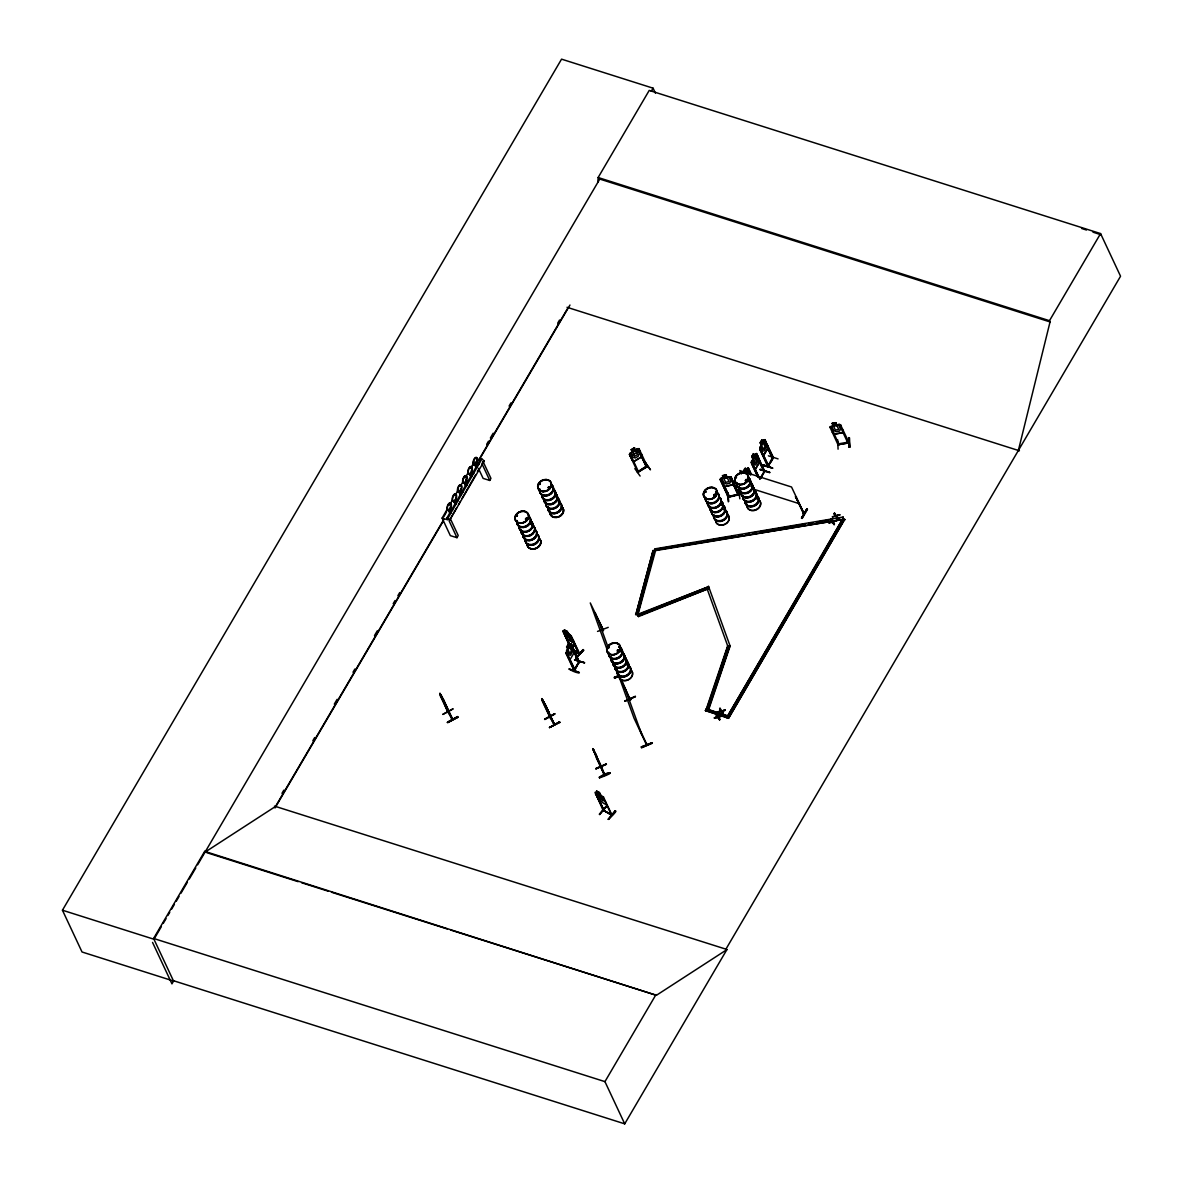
<?xml version="1.0" encoding="UTF-8"?>
<svg xmlns="http://www.w3.org/2000/svg" width="1183" height="1183" viewBox="0 0 1183 1183"><rect width="100%" height="100%" fill="white"/><g stroke="black" fill="none" stroke-linecap="round" stroke-linejoin="round"><path stroke-width="1.5" d="M637.474 472.224L646.997 466.028M578.591 653.785L579.478 653.238L578.295 653.179M448.623 712.284L447.751 711.811M549.444 716.41L554.354 724.898L546.398 707.212L554.25 724.824M550.036 717.46L549.799 716.233M542.302 700.203L550.642 717.578M554.28 723.848L553.999 723.316M573.844 670.007C574.273 669.312 574.79 670.036 573.859 669.903M579.389 661.652L574.051 670.598L566.302 653.918L566.79 653.09L574.997 670.036L574.48 670.82L579.389 661.356M578.931 662.332L579.108 661.046M579.774 661.829L578.768 662.613L579.448 661.149M772.188 457.658C773.327 460.143 772.233 455.13 772.529 457.969M641.63 454.183L641.511 456.919L633.97 461.444L632.033 459.995M733.149 484.631L733.534 482.235L733.268 484.675L724.795 486.686L722.709 484.793L724.839 486.494L733.268 484.675M516.912 515.522L516.498 516.202L517.503 515.537M517.06 515.921L517.208 515.27M525.415 518.982L525.917 518.627M525.932 519.071L525.577 519.411M539.921 484.483L539.078 484.158M540.173 484.158L539.108 484.335M540.261 484.231L539.093 484.424M549.415 487.751L548.823 486.671L550.272 487.292M574.568 670.657L566.08 652.72L571.419 643.818L574.376 652.41L570.162 659.36L568.727 658.118M609.127 647.027L608.313 647.219L609.23 647.633M617.703 649.97C616.047 652.779 620.971 649.171 617.496 649.985M705.793 492.054L704.772 491.995L705.94 492.01M705.334 492.379L705.763 491.536M713.926 494.893L714.399 495.884L715.611 495.426M714.473 495.5L715.434 494.139M714.103 495.086L715.109 495.529L715.656 494.243M736.299 476.971L736.432 477.769M746.784 480.623L746.517 479.559M758.155 477.089L751.294 462.42L755.686 453.843L756.632 453.518L759.161 459.122M751.412 462.449L751.619 460.764M759.797 448.579L763.967 439.928M832.492 432.224L834.503 434.028L842.976 432.712L843.124 430.346M842.976 432.712L843.257 430.449M634.827 468.601L640.092 476.054M593.792 750.658L592.816 748.632L601.836 767.338M603.744 773.919L604.838 774.865M603.3 629.859L590.273 602.931L606.79 648.742M602.857 629.8L602.96 628.957L602.99 630.524M630.79 699.656L629.696 698.517L630.391 698.931M602.901 810.059L611.981 815.087L603.419 796.928M603.212 810.784L604.395 810.843L603.153 809.764M448.83 509.385L450.279 511.692M455.278 502.79C455.218 503.455 458.132 500.025 456.091 499.64L458.043 500.823L456.416 500.202L457.17 500.439M459.255 491.182C460.453 497.54 462.435 489.984 462.065 491.211M460.453 493.592L461.947 491.093L460.926 488.919M465.688 484.439L466.886 481.969L465.821 479.721L467.536 482.339M465.703 484.32C466.324 484.793 467.374 480.283 466.62 482.206M471.13 475.285L472.623 473.096M470.878 475.389L470.006 473.082M476.365 466.546L474.901 463.869L476.66 466.383M476.128 466.383L477.311 463.766L476.246 461.518L478.021 464.032M478.154 464.239L477.267 463.795L476.424 466.309M630.628 454.908L629.755 455.455L630.628 454.908L638.598 472.032L638.273 470.952M646.924 466.087L645.948 466.265L646.82 465.718M637.652 472.061L647.367 466.62L638.997 448.579L635.508 449.88M578.265 653.105L578.664 653.844L571.064 636.705L579.493 654.199L573.326 650.635M837.712 439.854L838.067 449.185M597.829 182.315L598.14 177.524L649.23 90.411L1100.574 233.583L1120.552 276.231L725.844 949.284L726.894 949.624L656.402 995.302L450.93 930.119M1018.371 450.457L1050.046 321.924L1049.484 320.697L598.14 177.524M752.891 458.708L752.344 460.882L754.148 464.712L755.789 464.875L757.416 462.095L757.519 458.96L755.715 455.13L754.532 455.928L753.482 453.68L751.737 456.653L752.699 458.708M635.552 614.258L637.637 614.376L708.676 586.65L637.874 614.909L635.789 614.776L653.06 550.539L843.42 519.396L836.189 520.624M636.277 613.016L653.06 550.539M638.243 616.047L709.282 588.321L638.48 616.58L637.637 614.376L655.101 548.838L843.124 517.045L843.42 519.396M638.48 616.58L637.874 614.909L655.397 551.189L655.101 548.838M758.569 460.557L764.381 472.357L764.233 470.745M764.041 471.84L764.676 470.908L760.033 479.085M706.236 709.282L727.634 645.888L729.941 645.593L727.87 646.406L706.473 709.8L708.543 710.022L729.926 646.628L727.634 645.888L729.926 646.628M708.292 709.504L729.689 646.11M574.938 670.022L566.79 653.09M773.046 456.963C773.061 462.006 764.573 467.3 768.639 465.718L760.388 448.919L759.9 449.732L768.018 466.649L759.767 448.461M773.371 457.658L764.869 439.736M569.304 669.312C588.676 674.621 575.042 673.778 569.23 668.883M569.215 668.972L579.093 672.314M762.813 464.771L772.691 468.128L762.695 465.54L762.828 464.712L772.617 468.113M763.996 472.135L759.708 478.982M527.263 519.322L527.411 518.361M527.426 519.1L526.908 518.065L526.834 519.248M548.557 486.834L548.927 487.78M617.6 650.103L618.591 649.97M617.452 650.576L618.931 650.399M715.863 495.307L715.745 494.376M736.137 477.237L736.314 477.695M746.887 480.49L745.748 479.603M747.227 480.283L745.793 481.052M747.242 480.594L746.739 479.411M460.335 493.429L461.681 491.063L460.616 488.83M466.753 485.621C465.2 484.246 466.501 481.333 467.729 482.501M728.314 496.964L739.094 494.376M732.735 482.93L738.177 495.012L737.837 493.991L738.857 494.228M631.278 449.673L632.447 451.817L631.278 449.673L634.487 447.736L635.434 450.013L637.356 449.732L639.145 453.562L638.317 456.18L635.33 457.984L632.964 457.303L631.16 453.473L632.447 451.817L629.386 454.405L637.918 472.431L637.193 471.618L638.554 471.559M629.563 454.449L630.199 453.178M447.78 711.974L440.002 693.401L441.407 696.048M448.564 712.417L447.47 711.205L452.379 719.693L444.424 702.007M452.039 718.998L452.276 719.604M837.727 443.802L838.924 443.551L839.131 444.542L838.022 444.734L829.786 426.752L839.043 424.313L840.669 424.815M456.712 507.773L450.398 518.79L458.22 535.5L456.978 537.673L450.339 535.648L442.117 518.095L447.618 508.483M449.451 505.274L452.217 500.468M454.967 495.662L458.634 489.259M460.468 486.05L463.218 481.244M465.067 478.036L467.817 473.23M470.568 468.424L474.235 462.006M443.758 516.764L446.464 512.047M475.211 463.973L476.572 461.607M449.156 511.736L451.107 512.934L449.481 512.431C448.934 509.917 452.971 514.221 449.303 511.485M450.974 509.518L450.871 508.734L452.601 510.006M456.313 503.825L454.361 502.642L456.135 502.879M461.533 494.731L459.581 493.533L461.355 493.769M461.4 491.3L461.296 490.531L463.248 491.729L461.296 490.531M465.126 485.134L464.934 484.172L466.812 485.193M471.958 476.512L470.331 476.024C469.799 473.511 473.836 477.799 470.154 475.078M471.825 473.096L471.721 472.328L473.673 473.511M475.226 466.22L477.237 466.989M476.793 463.47L478.671 464.49M456.18 500.409C459.921 500.158 453.873 500.291 454.509 502.376M451.522 509.296L450.161 511.647L451.241 509.281L450.191 507.034L451.862 509.459M454.686 503.337L456.727 500.187M442.117 518.095L447.766 519.825L446.908 517.991L480.875 458.708L481.865 459.004L484.291 460.941L449.156 520.964L456.978 537.673M463.026 491.803L462.923 491.034M466.56 484.675L464.801 484.424M471.78 475.566L470.006 475.329M473.451 473.599L473.348 472.816M446.908 517.991L447.899 518.302L481.865 459.004M458.501 504.623L460.305 501.488M462.109 498.339L475.625 474.738M477.429 471.588L479.233 468.453M483.108 461.681L481.939 463.721L489.762 480.446L490.945 478.39L483.108 461.681L484.291 460.941M757.815 476.986L751.545 463.618L752.018 462.804L759.412 477.947M752.358 462.908L751.545 463.618M760.166 469.37L769.675 472.727M761.068 478.109L764.602 470.967M759.93 469.71L769.911 472.401L760.151 469.355M803.568 513.215L795.582 496.564L803.775 513.274M796.47 496.845L795.405 496.875M741.357 473.925L739.789 470.583L791.531 486.997L804.218 513.895L803.124 513.614L803.922 513.289M801.512 517.932C818.178 490.102 790.732 537.304 806.85 508.897M173.738 980.796L171.949 983.857L152.548 942.422M656.402 995.302L204.689 851.346L153.598 938.459L173.531 981.018L82.026 951.99L62.448 910.215L561.555 59.15L653.075 88.178L655.426 93.191M154.899 937.661L161.391 926.57M163.254 923.405L166.049 918.659M167.897 915.479L169.761 912.315M171.609 909.15L174.404 904.404M176.267 901.224L179.047 896.477M180.91 893.313L187.402 882.222M189.265 879.058L195.772 867.967M197.62 864.803L599.766 179.077M651.241 91.313L653.075 88.178M281.968 793.349L283.831 790.17M312.815 740.765L314.678 737.571M334.301 704.107L337.111 699.33M352.992 672.24L354.87 669.046M374.493 635.582L377.303 630.805M393.185 603.714L395.063 600.52M397.858 595.744L399.736 592.55M486.657 444.335L488.52 441.155M490.383 437.961L493.193 433.185M509.074 406.094L510.952 402.9M557.681 323.225L559.544 320.031M443.788 519.574L275.55 806.436L205.058 852.13L204.689 851.346M478.361 460.616L568.091 307.624M275.033 807.959L443.034 521.481M480.372 457.821L569.969 305.037M568.372 644.01L566.524 646.953L567.692 649.009L567.13 651.182L568.934 655.027L570.576 655.175L572.202 652.395L572.306 649.275L570.502 645.43L569.319 646.229L568.269 643.981L569.334 646.066M566.406 651.064L567.485 649.009M569.2 646.199L570.472 644.144M567.115 653.193L566.302 653.918M579.138 662.761L571.507 645.031M574.761 659.996L584.713 662.731L574.598 659.774M574.465 669.282L578.605 662.214M753.482 453.68L751.737 456.653M761.201 444.867L760.122 442.767L761.985 439.825L762.917 442.058L764.114 441.259L765.904 445.089L765.8 448.224L764.174 451.004L762.532 450.841L760.728 447.011L761.29 444.838L760.211 442.738L761.956 440.002M745.334 468.335C741.312 476.926 745.586 463.159 746.296 470.405L747.493 469.592L749.283 473.437M744.669 473.17L748.292 467.95L751.175 474.309M748.351 470.124C748.129 467.418 749.031 474.309 750.702 475.137M764.972 441.777L765.445 440.963L764.632 441.673L772.75 458.59M760.728 449.022L759.9 449.732M752.314 464.387L757.578 455.47M753.941 467.817L755.508 469.104L759.471 462.065L759.22 459.034M755.479 469.089L759.59 462.095M767.619 445.163L767.9 448.224L763.774 455.174L767.974 448.224L765.031 439.632L763.967 440.032M772.203 458.043L768.403 465.2M768.373 455.81L778.074 458.886M726.628 717.726L842.769 518.745L844.662 519.352L728.521 718.332L705.364 710.539L706.399 708.78L727.663 715.966L708.395 709.859M705.615 711.072L706.399 708.78M714.355 717.874L717.475 716.647L714.355 717.874L717.785 717.209L719.619 719.9L718.51 717.016L721.837 716.129L718.51 717.016M717.637 716.987L716.543 714.148L718.347 716.794L721.674 715.774M717.815 711.989L720.92 710.761L717.815 711.989L721.231 711.323L723.064 714.014L723.316 712.979L723.064 714.014M719.989 708.262L719.752 709.312L719.989 708.262L721.807 710.909L725.283 710.244L721.807 710.909M828.869 522.62L831.974 521.392L828.869 522.62L832.3 521.954L834.133 524.646L833.009 521.762L836.337 520.86L833.009 521.762M831.058 518.893L830.806 519.928L831.058 518.893L832.862 521.54M832.314 516.734L839.797 514.975L836.307 515.655L834.503 513.008L834.266 514.043L834.503 513.008M716.306 715.197L716.543 714.148M725.283 710.244L721.955 711.131L725.12 709.889M839.797 514.975L836.47 515.877L839.634 514.635M837.579 518.76C838.274 518.198 835.671 514.827 832.477 517.089M727.56 716.144L817.882 562.132M819.745 558.967L842.769 518.745M728.521 718.332L844.662 519.352M1049.484 320.697L1100.574 233.583M274.486 806.111L726.968 949.491L624.713 1123.85L604.942 1081.632L656.033 994.519M601.008 766.998L604.439 775.249L596.276 757.682M601.556 766.909L604.764 774.998L593.26 750.155M602.531 629.238L603.167 630.657L595.019 613.09L603.537 630.509M646.983 744.787L638.835 727.338M729.29 496.387L728.107 496.712L739.316 494.361M737.926 494.021L738.917 493.784M739.301 494.775L730.946 476.719L721.024 478.435L720.136 479.381L728.595 497.274M548.661 486.701L548.321 487.84M549.622 487.337L549.223 486.671M579.182 661.8L571.271 643.907M765.12 440.845L773.283 457.673L768.181 466.472M451.862 718.82L442.782 698.709M550.598 717.711L541.77 698.798L542.923 700.883M720.27 479.381L721.024 478.435M848.788 442.176L847.886 443.048L840.137 426.279L841.128 425.776L840.137 426.279M849.01 442.871L838.141 444.719L849.083 442.782L840.551 424.874L839.028 424.505M595.744 792.137L604.143 811.183M596.587 791.072L599.397 792.625L596.587 791.072L597.607 793.349M603.3 810.843L595.7 793.719L604.291 810.843L595.005 792.403L603.507 796.958M596.469 794.133L595.448 794M597.474 793.216L596.602 793.172L598.391 797.002L603.182 800.861L603.818 799.989L599.397 792.625M600.358 794.68L599.337 792.64M599.515 800.507C592.816 792.373 607.308 809.216 605.992 802.399M603.286 797.904L611.729 815.368L603.848 810.577M599.692 814.584L606.716 806.244M603.936 810.754L611.552 814.333M615.204 810.71L608.387 819.39L615.278 810.769M608.343 819.405C620.971 803.922 615.589 813.934 608.254 819.109M764.159 471.736L764.395 472.446L756.691 454.716L764.529 471.44M571.271 635.774L562.901 631.086L563.685 630.923M564.365 629.903L566.273 635.715L571.005 639.633L571.611 638.79L567.204 631.397L564.365 629.903L565.459 632.077L563.611 631.012M569.6 646.051L563.581 632.402L569.822 644.528M570.354 646.495L564.35 632.831M568.091 633.541L567.145 631.411M573.785 641.378L573.962 642.842L573.755 641.23M572.188 647.471L574.627 644.72M572.261 647.707L574.687 644.972M572.395 647.826L574.317 644.794M573.119 650.206L579.374 653.253L573.371 649.911M575.929 657.866L583.115 649.644M583.677 650.177L576.032 658.177L583.042 649.571M579.241 661.815L572.291 646.702M456.623 500.291L455.943 503.012M549.932 487.647L548.247 487.544M527.174 519.219L525.77 519.455M556.173 500.882L555.418 501.281M714.148 494.494L715.168 494.08M745.822 479.987L746.857 479.987L746.222 480.727M618.96 650.901L617.763 651.241M645.992 466.117L646.539 467.108L638.391 450.161L639.278 449.629L638.583 450.412M722.576 475.684L723.552 477.843L722.074 478.952L723.863 482.782L726.436 484.01L729.807 483.211L730.843 481.141L729.053 477.296L726.924 477.045L725.963 474.989L722.591 475.788M768.211 465.629L760.388 448.919M803.02 512.638L804.115 513.94M645.208 462.316L650.473 469.828L645.179 462.287M645.918 466.501L637.637 471.825M647.293 466.59L637.814 472.49M631.338 449.762L634.487 447.736M630.125 453.133L637.578 448.623M630.347 456.416L639.973 450.634M439.972 695.19L448.268 712.684M442.368 698.103L441.407 695.87L444.497 702.894M442.279 699.183L447.411 708.114M441.377 696.299L444.35 701.356L439.899 693.46L448.623 712.506M442.841 714.31L452.897 708.868M442.9 714.443L452.956 709.001M451.921 718.022L452.172 719.589M457.451 716.617C426.634 733.667 478.686 706.281 447.751 722.709M544.446 703.234L545.526 705.216L541.903 699.153M543.381 701.253L546.561 707.759M544.254 704.388L549.282 713.393L541.873 698.665L546.324 706.562M548.794 712.136L546.28 706.502M554.871 714.074L544.816 719.53M559.796 722.502L549.489 727.53L559.426 721.822M727.161 492.631L728.314 501.829M526.065 518.243L526.805 518.272M745.985 479.514L745.275 480.712M746.547 480.52L745.482 480.387M608.387 647.042L609.289 647.234M646.569 467.152L640.742 455.174M595.907 768.802L606.45 764.322M595.966 768.935L606.302 763.981L595.774 768.462M599.544 777.867C603.153 772.055 621.622 770.148 599.53 777.852M599.234 777.142L609.748 772.632M609.91 773.002L599.382 777.468M595.729 754.103C600.136 764.41 590.347 741.578 594.014 751.382M593.067 748.883L595.744 755.36L594.975 753.334M596.306 757.002L595.611 755.39M599.027 762.458L599.648 763.641L595.537 753.941M595.315 613.859L595.389 612.942M597.533 631.411L608.239 627.36M619.448 674.857L619.404 675.7L614.125 677.43L618.665 675.582M619.005 676.41L614.435 678.17L618.857 676.011A7.157 5.693 -25.1 0 0 628.557 679.737A7.157 5.693 -25.1 0 0 630.554 669.785M622.598 682.31L630.199 699.892M624.861 701.016L635.463 696.728M641.378 746.872C674.147 733.933 619.892 756.721 652.262 743.279M839.013 444.616L831.294 427.507L830.289 427.684L831.309 427.832M847.649 442.575L848.004 443.019M764.085 440.076L764.987 439.765M755.582 453.917L756.588 453.636L764.913 471.662M747.345 468.379L748.41 467.98M610.886 813.978L611.892 815.028M579.359 654.155L571.064 636.705M540.084 483.758L539.389 484.305M517.089 516.246L516.335 515.803M526.672 519.322L525.666 518.893M715.168 495.721L714.029 495.514M455.189 502.524L454.05 500.291M730.961 476.823L726.909 476.941L726.037 474.782L722.429 475.64L723.404 477.799L720.92 478.272M729.305 496.638L721.63 480.313L720.595 480.224M730.429 478.243L731.375 477.681L730.429 478.243L738.251 494.952M738.65 489.57L739.819 498.797M729.334 496.239L738.857 494.183M728.462 497.259L739.242 494.716M832.699 521.2L836.174 520.52M829.032 522.975L832.462 522.309L834.133 524.646M717.977 712.343L721.231 711.323M714.517 718.229L717.948 717.563L719.619 719.9M646.924 465.658L647.234 466.738M836.706 424.83L835.73 422.671L832.107 423.322L833.069 425.377M832.27 423.47L835.656 422.863M842.961 432.608L834.444 434.205L832.374 432.357M849.246 447.307L848.758 437.577L849.852 447.204L849.083 446.967M848.832 442.457L847.797 442.398M839.028 443.758L847.634 442.25M655.352 549.356L678.85 545.393M682.473 544.771L686.081 544.165M689.704 543.559L693.312 542.938M696.935 542.332L700.543 541.725M704.166 541.104L727.663 537.126M731.286 536.52L734.894 535.914M738.517 535.293L742.125 534.686M745.748 534.08L749.357 533.459M752.98 532.853L756.588 532.246M760.211 531.625L805.401 523.995M809.024 523.374L812.632 522.768M816.255 522.161L832.521 519.396M836.144 518.79L839.753 518.184M832.566 521.23L655.145 550.672M548.956 487.677L548.601 487.485M526.376 518.036L527.234 518.036M526.213 519.248L527.115 518.317M608.18 647.811L608.727 646.983M637.563 448.712L638.953 448.756M848.98 437.858L849.276 447.218M849.852 447.189L849.512 437.814M448.313 711.737L452.764 719.456L448.017 711.131M472.254 472.845L471.011 475.241L472.49 473.008L471.352 470.716M476.069 458.812L480.313 460.098M478.893 464.416L477.843 464.327M471.588 472.579L473.215 473.067M489.762 480.446L483.122 478.405L478.42 468.379M466.516 481.422L468.143 481.925L466.368 481.673M464.475 482.087L465.806 484.35M461.148 490.782L462.775 491.285M459.581 493.533L461.207 494.036M454.361 502.642L456.387 503.396M450.723 508.986L452.35 509.489M598.716 178.737L1050.046 321.924M567.027 307.284L1019.435 450.797M759.9 446.863L762.429 453.976M763.878 455.218L762.384 454.08M754.443 455.736L753.586 453.71M753.882 467.921L751.368 462.346M754.517 489.481L799.353 503.707M843.021 519.263L844.913 519.869M566.08 652.72L568.668 658.236M574.554 659.818L584.298 662.864M705.364 710.539L728.27 717.815M574.805 669.386L574.627 670.672M206.818 852.677L298.131 881.66M301.65 882.769L327.987 891.124M331.506 892.233L447.411 929.01M153.598 938.459L604.942 1081.632M62.448 910.215L153.967 939.243M173.369 980.677L624.713 1123.85M1081.587 228.452L1086.467 230.034M1092.988 232.164L1101.136 234.796M745.881 480.638L745.556 481.067M806.998 509.163L801.793 518.287M802.207 518.435L807.471 509.341M603.049 798.185L603.818 798.614M603.641 810.429L604.395 810.843M568.032 633.556L569.969 634.679M563.345 632.683L564.099 633.127M570.827 637.001L571.581 637.43M583.677 650.192L576.047 658.132M573.578 650.354L579.744 653.903L571.197 635.759M729.142 496.091L728.063 496.298L729.571 496.993L723.952 485M631.973 459.921L633.984 461.459M762.325 453.947L763.893 455.071M447.899 518.302L450.324 520.239M608.195 647.707L608.875 647.042M550.095 717.77L541.947 700.395M728.358 497.289L720.136 479.381M834.104 513.703L835.597 515.847M830.643 519.588L831.974 521.392M719.589 708.957L721.083 711.101M716.144 714.843L717.475 716.647M604.306 775.087L603.788 773.889M836.47 515.877L837.978 518.065M833.172 522.117L834.533 523.951M721.955 711.131L723.478 713.319M718.673 717.371L720.018 719.205M440.623 694.998L441.052 695.604L440.002 693.401M630.228 698.473L630.731 699.685M641.497 456.889L633.97 461.444M559.81 722.517L559.382 721.734M549.947 716.366L554.694 724.721L544.757 703.915M457.836 717.312L457.407 716.528M439.884 693.844L440.948 695.663M442.472 698.014L443.551 699.996M442.412 698.842L445.34 703.841M772.44 458.339L766.983 446.686M835.745 422.775L836.618 424.919L838.747 425.289L840.551 429.133L839.501 431.1L836.115 431.691L833.527 430.361L831.738 426.531L833.231 425.525L832.255 423.366M795.582 496.564L803.42 513.274M752.018 462.804L759.072 477.843M748.292 467.95L750.924 473.584M748.499 469.193L750.835 474.206M746.621 471.085L747.819 473.644M730.843 476.779L739.138 494.834M727.782 492.512L728.728 501.385M707.227 589.149L727.87 646.406M629.504 454.361L632.136 459.921M613.814 663.737L617.289 671.012M630.376 700.025L617.482 672.299L633.999 718.111L646.613 745.068M641.334 746.784L641.674 747.612M574.169 652.528L578.798 662.657M562.99 630.997L569.067 644.099M593.999 751.235L599.648 763.641M459.581 491.285L460.586 493.444M599.027 792.728L599.337 793.409L597.341 791.797M554.102 723.345L554.709 724.499M541.977 698.606L543.027 700.824M444.305 701.297L452.675 719.308M594.975 753.408L595.848 755.493M596.084 755.331L597.09 757.933M708.44 586.132L729.941 645.593M625.304 689.009L641.822 734.82M598.095 619.641L608.491 648.491M573.844 649.393L574.184 652.365M843.124 517.045L843.168 518.879M553.614 489.688A7.128 5.678 -25.1 0 1 551.633 499.61A7.128 5.678 -25.1 0 1 541.962 495.81M553.57 489.348A7.246 5.767 -25.1 0 1 551.544 499.418A7.246 5.767 -25.1 0 1 541.74 495.559M555.418 493.562A7.113 5.664 -25.1 0 1 553.437 503.455A7.113 5.664 -25.1 0 1 543.796 499.67M551.411 484.734A7.246 5.767 -25.1 0 1 548.528 495.204A7.246 5.767 -25.1 0 1 539.773 489.378M553.26 488.919A7.128 5.678 -25.1 0 1 551.263 498.827A7.128 5.678 -25.1 0 1 541.607 495.041M548.335 488.032A7.128 5.678 -25.1 0 1 550.125 487.928M551.455 485.074A7.128 5.678 -25.1 0 1 548.616 495.381A7.128 5.678 -25.1 0 1 540.01 489.644M553.452 489.111A7.246 5.767 -25.1 0 1 551.441 499.182A7.246 5.767 -25.1 0 1 541.622 495.322M552.431 485.533A7.246 5.767 -25.1 0 1 547.522 495.263A7.246 5.767 -25.1 0 1 539.655 489.141M552.224 485.326A7.128 5.678 -25.1 0 1 547.374 494.908A7.128 5.678 -25.1 0 1 539.64 488.875M559.766 502.834A7.128 5.678 -25.1 0 1 556.942 513.141A7.128 5.678 -25.1 0 1 548.321 507.403M558.243 501.784A7.246 5.767 -25.1 0 1 561.289 508.956A7.246 5.767 -25.1 0 1 552.638 513.511A7.246 5.767 -25.1 0 1 548.084 507.123M561.57 506.708A7.113 5.664 -25.1 0 1 558.746 516.986A7.113 5.664 -25.1 0 1 550.139 511.263M561.452 506.457A7.113 5.664 -25.1 0 1 558.627 516.734A7.157 5.693 -25.1 0 1 550.036 511.115A7.113 5.664 -25.1 0 0 558.627 516.734A7.157 5.693 -25.1 0 0 561.526 506.531M555.611 493.991A7.113 5.664 -25.1 0 1 553.629 503.884A7.113 5.664 -25.1 0 1 543.988 500.098M556.084 497.171A7.246 5.767 -25.1 0 1 559.13 504.357A7.246 5.767 -25.1 0 1 550.479 508.897A7.246 5.767 -25.1 0 1 545.925 502.524M560.535 503.086A7.128 5.678 -25.1 0 1 555.699 512.668A7.128 5.678 -25.1 0 1 547.951 506.635M557.607 498.22A7.128 5.678 -25.1 0 1 555.626 508.143A7.128 5.678 -25.1 0 1 545.969 504.342M559.603 502.243A7.246 5.767 -25.1 0 1 556.735 512.712A7.246 5.767 -25.1 0 1 547.98 506.886M557.252 497.451A7.128 5.678 -25.1 0 1 554.413 507.758A7.128 5.678 -25.1 0 1 545.792 502.021M530.856 521.274A7.128 5.678 -25.1 0 1 528.875 531.182A7.128 5.678 -25.1 0 1 519.219 527.396M530.812 520.919A7.246 5.767 -25.1 0 1 528.801 530.99A7.246 5.767 -25.1 0 1 518.982 527.145M531.226 524.483A7.113 5.664 -25.1 0 1 534.213 531.537A7.113 5.664 -25.1 0 1 525.725 536.003A7.113 5.664 -25.1 0 1 521.245 529.733M531.093 524.187A7.113 5.664 -25.1 0 1 534.08 531.226A7.113 5.664 -25.1 0 1 525.577 535.692A7.113 5.664 -25.1 0 1 521.111 529.437M528.653 516.306A7.246 5.767 -25.1 0 1 525.77 526.775A7.246 5.767 -25.1 0 1 517.015 520.949M530.502 520.49A7.128 5.678 -25.1 0 1 528.52 530.413A7.128 5.678 -25.1 0 1 518.849 526.612M528.697 516.66A7.128 5.678 -25.1 0 1 525.873 526.967A7.128 5.678 -25.1 0 1 517.252 521.23M528.55 516.069A7.246 5.767 -25.1 0 1 525.666 526.539A7.246 5.767 -25.1 0 1 516.912 520.712M528.343 515.877A7.128 5.678 -25.1 0 1 525.503 526.184A7.128 5.678 -25.1 0 1 516.897 520.446M537.023 534.405A7.142 5.693 -25.1 0 1 534.184 544.727A7.142 5.693 -25.1 0 1 525.548 538.975M536.964 534.065A7.246 5.767 -25.1 0 1 534.095 544.535A7.246 5.767 -25.1 0 1 525.341 538.709M538.842 538.25A7.157 5.693 -25.1 0 1 536.86 548.202A7.157 5.693 -25.1 0 1 527.16 544.402M538.679 538.028A7.098 5.649 -25.1 0 1 536.712 547.906A7.098 5.649 -25.1 0 1 527.086 544.121M532.853 525.563A7.113 5.664 -25.1 0 1 530.871 535.455A7.113 5.664 -25.1 0 1 521.23 531.67M538.768 538.088A7.157 5.693 -25.1 0 1 536.771 548.04A7.157 5.693 -25.1 0 1 527.086 544.239M532.779 525.282A7.157 5.693 -25.1 0 1 530.783 535.248A7.157 5.693 -25.1 0 1 521.082 531.433M534.805 529.452A7.246 5.767 -25.1 0 1 531.936 539.921A7.246 5.767 -25.1 0 1 523.182 534.095M536.653 533.637A7.128 5.678 -25.1 0 1 533.829 543.943A7.128 5.678 -25.1 0 1 525.208 538.206M534.864 529.792A7.128 5.678 -25.1 0 1 532.025 540.099A7.128 5.678 -25.1 0 1 523.404 534.361M536.86 533.829A7.246 5.767 -25.1 0 1 533.977 544.298A7.246 5.767 -25.1 0 1 525.222 538.472M535.84 530.25A7.246 5.767 -25.1 0 1 530.93 539.98A7.246 5.767 -25.1 0 1 523.063 533.858M535.618 530.058A7.128 5.678 -25.1 0 1 530.783 539.625A7.128 5.678 -25.1 0 1 523.049 533.592M477.089 460.542A3.963 1.789 -73 0 1 473.762 464.934A3.963 1.789 -73 0 1 474.25 458.797A3.963 1.789 -73 0 1 477.163 459.596M469.858 473.791A3.963 1.789 -73 0 1 468.024 470.361A3.963 1.789 -73 0 1 471.485 466.856A3.963 1.789 -73 0 1 470.405 473.244M455.692 498.915A3.963 1.789 -73 0 1 452.29 500.365A3.963 1.789 -73 0 1 454.449 494.065A3.963 1.789 -73 0 1 456.032 497.954M465.185 482.339A3.963 1.789 -73 0 1 462.612 481.377A3.963 1.789 -73 0 1 464.875 475.862A3.963 1.789 -73 0 1 466.664 478.745M466.457 479.736A3.963 1.789 -73 0 1 465.688 481.599M460.468 490.708A3.963 1.789 -73 0 1 457.392 490.472A3.963 1.789 -73 0 1 460.187 484.734A3.963 1.789 -73 0 1 460.912 489.821M451.019 506.058A3.963 1.789 -73 0 1 447.825 510.509A3.963 1.789 -73 0 1 447.869 504.86A3.963 1.789 -73 0 1 451.034 504.269M719.308 497.466A7.142 5.693 -25.1 0 1 716.469 507.788A7.142 5.693 -25.1 0 1 707.833 502.036M720.388 498.161A7.246 5.767 -25.1 0 1 715.478 507.891A7.246 5.767 -25.1 0 1 707.611 501.769M714.251 496.224A7.246 5.767 -25.1 0 1 716.07 496.121M721.127 501.311A7.157 5.693 -25.1 0 1 719.131 511.263A7.157 5.693 -25.1 0 1 709.43 507.463M720.965 501.089A7.098 5.649 -25.1 0 1 718.983 510.967A7.098 5.649 -25.1 0 1 709.371 507.196M715.611 491.817A7.246 5.767 -25.1 0 1 718.658 498.989A7.246 5.767 -25.1 0 1 710.007 503.544A7.246 5.767 -25.1 0 1 705.452 497.156M718.939 496.697A7.128 5.678 -25.1 0 1 716.942 506.62A7.128 5.678 -25.1 0 1 707.286 502.819M714.014 495.81A7.128 5.678 -25.1 0 1 715.804 495.707M715.685 492.172A7.128 5.678 -25.1 0 1 718.673 499.241A7.128 5.678 -25.1 0 1 710.155 503.707A7.128 5.678 -25.1 0 1 705.689 497.437M719.131 496.89A7.246 5.767 -25.1 0 1 716.262 507.359A7.246 5.767 -25.1 0 1 707.508 501.533M714.148 495.988A7.246 5.767 -25.1 0 1 715.966 495.884M716.78 492.084A7.142 5.693 -25.1 0 1 714.798 502.006A7.142 5.693 -25.1 0 1 705.112 498.206M724.011 509.917A7.142 5.693 -25.1 0 1 727.013 516.986A7.142 5.693 -25.1 0 1 718.48 521.481A7.142 5.693 -25.1 0 1 713.985 515.182M723.819 509.326A7.246 5.767 -25.1 0 1 726.865 516.513A7.246 5.767 -25.1 0 1 718.199 521.052A7.246 5.767 -25.1 0 1 713.66 514.679M715.523 520.446A7.157 5.693 -25.1 0 0 725.209 524.261A7.157 5.693 -25.1 0 0 727.205 514.309A7.098 5.649 -25.1 0 1 725.135 524.113A7.098 5.649 -25.1 0 1 715.523 520.328M722.399 502.805A7.098 5.649 -25.1 0 1 717.593 512.343A7.098 5.649 -25.1 0 1 709.874 506.324M721.216 501.503A7.157 5.693 -25.1 0 1 719.22 511.455A7.157 5.693 -25.1 0 1 709.519 507.64M721.763 504.964A7.246 5.767 -25.1 0 1 724.809 512.135A7.246 5.767 -25.1 0 1 716.159 516.675A7.246 5.767 -25.1 0 1 711.604 510.302M725.09 509.843A7.128 5.678 -25.1 0 1 723.109 519.751A7.128 5.678 -25.1 0 1 713.438 515.965M721.837 505.318A7.128 5.678 -25.1 0 1 722.103 515.448A7.128 5.678 -25.1 0 1 711.648 512.121M721.66 504.727A7.246 5.767 -25.1 0 1 724.706 511.899A7.246 5.767 -25.1 0 1 716.04 516.439A7.246 5.767 -25.1 0 1 711.501 510.065M722.946 505.215A7.142 5.693 -25.1 0 1 720.107 515.551A7.142 5.693 -25.1 0 1 711.471 509.799M622.657 652.942A7.142 5.693 -25.1 0 1 620.661 662.879A7.142 5.693 -25.1 0 1 610.99 659.079M621.119 651.907A7.246 5.767 -25.1 0 1 624.166 659.094A7.246 5.767 -25.1 0 1 615.515 663.633A7.246 5.767 -25.1 0 1 610.96 657.26M625.6 657.837A7.157 5.693 -25.1 0 1 620.75 667.449A7.157 5.693 -25.1 0 1 612.986 661.386M624.313 656.58A7.098 5.649 -25.1 0 1 621.489 666.842A7.098 5.649 -25.1 0 1 612.912 661.134M618.96 647.308A7.246 5.767 -25.1 0 1 619.227 657.585A7.246 5.767 -25.1 0 1 608.609 654.214M622.288 652.188A7.128 5.678 -25.1 0 1 619.448 662.495A7.128 5.678 -25.1 0 1 610.827 656.757M617.378 651.301A7.128 5.678 -25.1 0 1 619.153 651.197M620.484 648.343A7.128 5.678 -25.1 0 1 618.502 658.266A7.128 5.678 -25.1 0 1 608.846 654.465M621.016 651.67A7.246 5.767 -25.1 0 1 624.047 658.857A7.246 5.767 -25.1 0 1 615.397 663.397A7.246 5.767 -25.1 0 1 610.857 657.009M618.857 647.057A7.246 5.767 -25.1 0 1 621.888 654.243A7.246 5.767 -25.1 0 1 613.238 658.783A7.246 5.767 -25.1 0 1 608.698 652.41M618.679 646.879A7.142 5.693 -25.1 0 1 621.681 653.948A7.142 5.693 -25.1 0 1 613.149 658.443A7.142 5.693 -25.1 0 1 608.654 652.144M628.809 666.088A7.142 5.693 -25.1 0 1 626.827 676.025A7.142 5.693 -25.1 0 1 617.142 672.225M627.286 665.053A7.246 5.767 -25.1 0 1 627.552 675.345A7.246 5.767 -25.1 0 1 616.92 671.974M631.589 670.746A7.098 5.649 -25.1 0 1 626.768 680.284A7.098 5.649 -25.1 0 1 619.064 674.266M624.639 657.26A7.098 5.649 -25.1 0 1 621.814 667.523A7.098 5.649 -25.1 0 1 613.238 661.815M625.689 658.029A7.157 5.693 -25.1 0 1 620.838 667.641A7.157 5.693 -25.1 0 1 613.075 661.578M626.591 661.149A7.246 5.767 -25.1 0 1 624.58 671.219A7.246 5.767 -25.1 0 1 614.761 667.36M626.99 664.639A7.128 5.678 -25.1 0 1 629.977 671.707A7.128 5.678 -25.1 0 1 621.474 676.173A7.128 5.678 -25.1 0 1 616.994 669.903M627.774 662.51A7.128 5.678 -25.1 0 1 622.938 672.092A7.128 5.678 -25.1 0 1 615.19 666.059M627.167 664.816A7.246 5.767 -25.1 0 1 630.214 671.988A7.246 5.767 -25.1 0 1 621.563 676.543A7.246 5.767 -25.1 0 1 617.008 670.155M626.487 660.913A7.246 5.767 -25.1 0 1 624.461 670.983A7.246 5.767 -25.1 0 1 614.657 667.123M626.295 660.706A7.142 5.693 -25.1 0 1 624.299 670.643A7.142 5.693 -25.1 0 1 614.628 666.842M750.687 482.753A7.142 5.693 -25.1 0 1 748.691 492.69A7.142 5.693 -25.1 0 1 739.02 488.89M749.15 481.718A7.246 5.767 -25.1 0 1 749.416 492.01A7.246 5.767 -25.1 0 1 738.798 488.638M752.432 486.45A7.157 5.693 -25.1 0 1 749.578 496.786A7.157 5.693 -25.1 0 1 740.928 491.034A7.098 5.649 -25.1 0 0 748.647 496.949A7.098 5.649 -25.1 0 0 753.467 487.411M748.469 477.799A7.246 5.767 -25.1 0 1 746.443 487.884A7.246 5.767 -25.1 0 1 736.639 484.024M748.869 481.304A7.128 5.678 -25.1 0 1 749.859 490.886A7.128 5.678 -25.1 0 1 738.946 489.585M738.665 488.106A7.128 5.678 -25.1 0 1 738.857 486.553M749.638 479.174A7.128 5.678 -25.1 0 1 744.802 488.756A7.128 5.678 -25.1 0 1 737.068 482.723M749.046 481.481A7.246 5.767 -25.1 0 1 752.077 488.653A7.246 5.767 -25.1 0 1 743.427 493.207A7.246 5.767 -25.1 0 1 738.887 486.819M748.351 477.562A7.246 5.767 -25.1 0 1 746.34 487.647A7.246 5.767 -25.1 0 1 736.521 483.788M748.159 477.37A7.142 5.693 -25.1 0 1 746.177 487.307A7.142 5.693 -25.1 0 1 736.491 483.507M757.963 496.919A7.142 5.693 -25.1 0 1 753.127 506.516A7.142 5.693 -25.1 0 1 745.364 500.468M756.78 495.559A7.246 5.767 -25.1 0 1 754.769 505.629A7.246 5.767 -25.1 0 1 744.95 501.784M757.209 499.063A7.157 5.693 -25.1 0 1 758.214 508.675A7.157 5.693 -25.1 0 1 747.242 507.374M757.046 498.842A7.098 5.649 -25.1 0 1 760.033 505.88A7.098 5.649 -25.1 0 1 751.56 510.331A7.098 5.649 -25.1 0 1 747.094 504.076M751.22 486.39A7.098 5.649 -25.1 0 1 754.192 493.415A7.098 5.649 -25.1 0 1 745.719 497.88A7.098 5.649 -25.1 0 1 741.253 491.625M751.131 486.109A7.157 5.693 -25.1 0 1 754.148 493.193A7.157 5.693 -25.1 0 1 745.586 497.688A7.157 5.693 -25.1 0 1 741.105 491.389M754.621 490.945A7.246 5.767 -25.1 0 1 751.737 501.415A7.246 5.767 -25.1 0 1 742.983 495.588M756.469 495.13A7.128 5.678 -25.1 0 1 754.488 505.052A7.128 5.678 -25.1 0 1 744.817 501.252M755.789 492.32A7.128 5.678 -25.1 0 1 750.954 501.903A7.128 5.678 -25.1 0 1 743.22 495.869M756.676 495.322A7.246 5.767 -25.1 0 1 754.65 505.392A7.246 5.767 -25.1 0 1 744.832 501.548M754.517 490.708A7.246 5.767 -25.1 0 1 752.492 500.779A7.246 5.767 -25.1 0 1 742.673 496.934M754.325 490.516A7.142 5.693 -25.1 0 1 752.329 500.453A7.142 5.693 -25.1 0 1 742.643 496.653M568.224 645.016L567.5 647.485L568.224 645.016M569.629 646.924L568.003 649.704L569.807 653.534L571.433 650.754L569.629 646.924M753.438 454.716L752.713 457.185L753.438 454.716M745.201 469.178L744.477 471.647L745.201 469.178M761.822 440.83L761.098 443.314L761.822 440.83M754.843 456.623L753.216 459.388L755.02 463.233L756.647 460.453L754.843 456.623M763.242 442.738L761.601 445.518L763.405 449.348L765.031 446.582L763.242 442.738M606.376 806.067L599.323 814.422L606.347 806.081M565.578 636.513L567.396 639.204L573.888 642.931L567.426 639.175L565.578 636.513M634.103 448.623L632.491 450.472L634.103 448.623M635.759 450.693L632.757 452.498L634.561 456.342L637.548 454.538L635.759 450.693M457.57 716.839L447.529 722.34L457.57 716.839M554.679 713.763L544.624 719.22L554.679 713.763M559.544 722.059L549.489 727.53L559.544 722.059M635.33 696.388L624.905 701.149L635.33 696.373M652.084 742.82L641.482 747.109L652.099 742.865M725.519 475.477L723.345 475.98L725.844 476.158L725.519 475.477M727.249 477.725L723.878 478.524L725.667 482.368L729.039 481.57L727.249 477.725M835.213 423.322L833.024 423.706L835.523 424.002L835.213 423.322M836.928 425.614L833.542 426.205L835.346 430.05L838.732 429.444L836.928 425.614M600.609 795.375L597.992 793.941L599.796 797.771L602.413 799.22L600.609 795.375M566.849 631.485L565.193 630.539L567.175 632.18L566.849 631.485M568.431 634.162L565.858 632.668L567.648 636.513L570.221 637.992L568.431 634.162M542.893 491.344A7.113 5.664 -25.1 0 0 551.115 482.768A7.113 5.664 -25.1 0 0 539.552 482.102A7.113 5.664 -25.1 0 0 542.893 491.344M553.319 503.204A7.113 5.664 -25.1 0 0 555.3 493.311A7.113 5.664 -25.1 0 1 553.304 503.189A7.113 5.664 -25.1 0 1 543.677 499.418A7.113 5.664 -25.1 0 0 553.304 503.189M543.071 491.714A7.113 5.664 -25.1 0 0 551.293 483.152A7.113 5.664 -25.1 0 0 539.729 482.487A7.113 5.664 -25.1 0 0 543.071 491.714M542.953 491.536A7.157 5.693 -25.1 0 0 551.234 482.915A7.157 5.693 -25.1 0 0 539.596 482.235A7.157 5.693 -25.1 0 0 542.953 491.536M520.136 522.916A7.113 5.664 -25.1 0 0 528.372 514.354A7.113 5.664 -25.1 0 0 516.808 513.673A7.113 5.664 -25.1 0 0 520.136 522.916M520.313 523.3A7.113 5.664 -25.1 0 0 528.55 514.723A7.113 5.664 -25.1 0 0 516.986 514.058A7.113 5.664 -25.1 0 0 520.313 523.3M520.195 523.093A7.157 5.693 -25.1 0 0 528.476 514.472A7.157 5.693 -25.1 0 0 516.838 513.806A7.157 5.693 -25.1 0 0 520.195 523.093M475.936 464.239A3.963 1.789 -73 0 0 476.897 457.732A3.963 1.789 -73 0 0 473.422 462.021A3.963 1.789 -73 0 0 475.936 464.239M470.716 473.333A3.963 1.789 -73 0 0 471.677 466.827A3.963 1.789 -73 0 0 468.217 471.13A3.963 1.789 -73 0 0 470.716 473.333M455.071 500.646A3.963 1.789 -73 0 0 456.046 494.139A3.963 1.789 -73 0 0 452.571 498.427A3.963 1.789 -73 0 0 455.071 500.646M465.511 482.442A3.963 1.789 -73 0 0 466.472 475.936A3.963 1.789 -73 0 0 462.997 480.224A3.963 1.789 -73 0 0 465.511 482.442M460.291 491.551A3.963 1.789 -73 0 0 461.252 485.045A3.963 1.789 -73 0 0 457.777 489.333A3.963 1.789 -73 0 0 460.291 491.551M449.865 509.755A3.963 1.789 -73 0 0 450.827 503.248A3.963 1.789 -73 0 0 447.351 507.537A3.963 1.789 -73 0 0 449.865 509.755M708.558 499.167A7.157 5.693 -25.1 0 0 716.839 490.546A7.157 5.693 -25.1 0 0 705.216 489.866A7.157 5.693 -25.1 0 0 708.558 499.167M708.75 499.492A7.098 5.649 -25.1 0 0 716.972 490.945A7.098 5.649 -25.1 0 0 705.438 490.28A7.098 5.649 -25.1 0 0 708.75 499.492M708.632 499.3A7.157 5.693 -25.1 0 0 716.913 490.679A7.157 5.693 -25.1 0 0 705.275 489.999A7.157 5.693 -25.1 0 0 708.632 499.3M611.922 654.657A7.157 5.693 -25.1 0 0 620.188 646.036A7.157 5.693 -25.1 0 0 608.565 645.356A7.157 5.693 -25.1 0 0 611.922 654.657M612.114 654.983A7.098 5.649 -25.1 0 0 620.321 646.436A7.098 5.649 -25.1 0 0 608.787 645.755A7.098 5.649 -25.1 0 0 612.114 654.983M611.981 654.791A7.157 5.693 -25.1 0 0 620.262 646.169A7.157 5.693 -25.1 0 0 608.624 645.504A7.157 5.693 -25.1 0 0 611.981 654.791M739.937 484.453A7.157 5.693 -25.1 0 0 748.218 475.832A7.157 5.693 -25.1 0 0 736.595 475.152A7.157 5.693 -25.1 0 0 739.937 484.453M740.129 484.793A7.098 5.649 -25.1 0 0 748.351 476.231A7.098 5.649 -25.1 0 0 736.802 475.566A7.098 5.649 -25.1 0 0 740.129 484.793M740.011 484.601A7.157 5.693 -25.1 0 0 748.292 475.98A7.157 5.693 -25.1 0 0 736.669 475.315A7.157 5.693 -25.1 0 0 740.011 484.601"/></g></svg>
